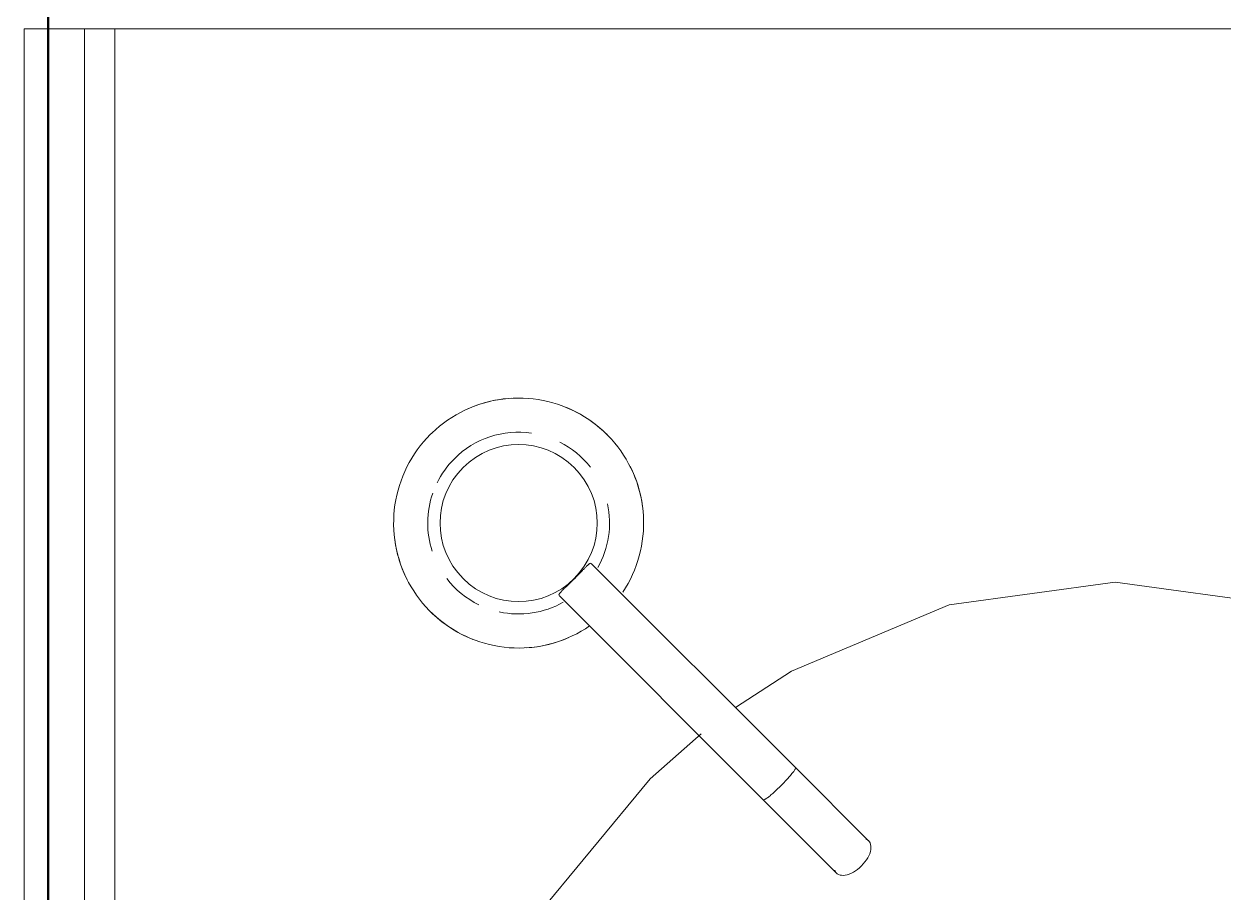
# Model space of a CAD drawing. Header units: inches. Extents: x -4235 to -464, y 9706 to 12365.
# Drawn here: x -2988.9 to -2979, y 11929.44 to 11936.6 of the extents above; entities that cross this region are included whole.
import ezdxf

# ---------------------------------------------------------------- set-up
doc = ezdxf.new("R2010")
doc.units = ezdxf.units.IN
doc.header["$MEASUREMENT"] = 0
for name, color, linetype, lineweight in [('0-1', 7, 'Continuous', 5), ('0-2', 7, 'Continuous', 9), ('I-WALL-1', 250, 'Continuous', 50), ('I-WALL-2', 254, 'Continuous', 9), ('P-SANR-FIXT-2', 7, 'Continuous', 9), ('P-SANR-FIXT-3', 254, 'Continuous', 9)]:
    doc.layers.add(name, color=color, linetype=linetype, lineweight=lineweight)

# ---------------------------------------------------------------- blocks, each defined once
blk = doc.blocks.new('Plbg-Sink Wall Mounted-UH - Sink-403447-BACKGROUND - BASEMENT')
at = {"layer": 'P-SANR-FIXT-2'}
for p, q in [((12, -0.5), (12, -0.2)), ((12, -0.5), (-12, -0.5)), ((12, -0.75), (12, -0.5)), ((-12, -0.75), (12, -0.75)), ((12, -18), (12, -0.75)), ((7.3253, -4.4138), (5.6409, -6.0983)), ((5.906, -6.3634), (7.5905, -4.679)), ((5.6409, -6.0983), (5.0365, -6.7027)), ((5.3016, -6.9678), (5.906, -6.3634))]:
    blk.add_line(p, q, dxfattribs=at)
at = {"layer": 'P-SANR-FIXT-2', "flags": 128}
for points in [[(0.3654, -2.8573), (1.6572, -3.004), (3.2284, -3.4588), (4.6379, -4.1916), (5.8149, -5.1654), (6.1861, -5.5864)], [(8.6531, -3.3512), (8.6234, -3.3226), (8.5925, -3.2952), (8.5606, -3.2691), (8.5277, -3.2443), (8.4937, -3.2208), (8.4589, -3.1987), (8.4232, -3.178), (8.3867, -3.1588), (8.3495, -3.141), (8.3116, -3.1248), (8.2731, -3.11), (8.234, -3.0968), (8.1944, -3.0852), (8.1544, -3.0752), (8.114, -3.0668), (8.0734, -3.06), (8.0324, -3.0548), (7.9913, -3.0513), (7.9501, -3.0495), (7.9089, -3.0492), (7.8677, -3.0507), (7.8265, -3.0537), (7.7856, -3.0584), (7.7448, -3.0648), (7.7043, -3.0728), (7.6642, -3.0824), (7.6245, -3.0935), (7.5853, -3.1063), (7.5466, -3.1206), (7.5085, -3.1365), (7.4711, -3.1539), (7.4344, -3.1727), (7.3985, -3.193), (7.3635, -3.2147), (7.3293, -3.2378), (7.2961, -3.2623), (7.2639, -3.2881), (7.2327, -3.3151), (7.2027, -3.3433), (7.1738, -3.3728), (7.1461, -3.4033), (7.1196, -3.435), (7.0944, -3.4677), (7.0706, -3.5013), (7.0481, -3.5359), (7.0271, -3.5714), (7.0074, -3.6076), (6.9893, -3.6447), (6.9726, -3.6824), (6.9574, -3.7208), (6.9438, -3.7597), (6.9318, -3.7992), (6.9213, -3.8391), (6.9125, -3.8793), (6.9052, -3.9199), (6.8996, -3.9608), (6.8957, -4.0019), (6.8934, -4.0431), (6.8927, -4.0843), (6.8937, -4.1255), (6.8963, -4.1667), (6.9006, -4.2077), (6.9065, -4.2485), (6.914, -4.2891), (6.9232, -4.3293), (6.9339, -4.3691), (6.9463, -4.4085), (6.9602, -4.4473), (6.9756, -4.4856), (6.9926, -4.5232), (7.011, -4.5601), (7.031, -4.5962), (7.0523, -4.6315), (7.075, -4.6659)], [(7.3541, -4.9399), (7.389, -4.962), (7.4247, -4.9827), (7.4611, -5.0019), (7.4984, -5.0197), (7.5363, -5.036), (7.5748, -5.0507), (7.6139, -5.0639), (7.6535, -5.0755), (7.6935, -5.0855), (7.7338, -5.0939), (7.7745, -5.1007), (7.8155, -5.1059), (7.8565, -5.1094), (7.8978, -5.1113), (7.939, -5.1115), (7.9802, -5.1101), (8.0214, -5.107), (8.0623, -5.1023), (8.1031, -5.0959), (8.1436, -5.088), (8.1837, -5.0784), (8.2234, -5.0672), (8.2626, -5.0544), (8.3013, -5.0401), (8.3394, -5.0242), (8.3768, -5.0069), (8.4135, -4.988), (8.4494, -4.9677), (8.4844, -4.946), (8.5186, -4.9229), (8.5518, -4.8984), (8.584, -4.8727), (8.6152, -4.8457), (8.6452, -4.8174), (8.6741, -4.788), (8.7018, -4.7574), (8.7283, -4.7258), (8.7534, -4.6931), (8.7773, -4.6594), (8.7998, -4.6248), (8.8208, -4.5894), (8.8405, -4.5531), (8.8586, -4.5161), (8.8753, -4.4783), (8.8905, -4.44), (8.9041, -4.401), (8.9161, -4.3616), (8.9266, -4.3217), (8.9354, -4.2814), (8.9426, -4.2408), (8.9482, -4.1999), (8.9522, -4.1589), (8.9545, -4.1177), (8.9552, -4.0764), (8.9542, -4.0352), (8.9516, -3.994), (8.9473, -3.953), (8.9414, -3.9122), (8.9338, -3.8716), (8.9247, -3.8314), (8.9139, -3.7916), (8.9016, -3.7522), (8.8877, -3.7134), (8.8723, -3.6752), (8.8553, -3.6376), (8.8368, -3.6007), (8.8169, -3.5646), (8.7956, -3.5293), (8.7728, -3.4948), (8.7488, -3.4614), (8.7233, -3.4289), (8.6966, -3.3974), (8.6687, -3.3671), (8.6531, -3.3512)], [(6.4018, -5.8702), (6.7006, -6.3315), (7.2504, -7.6314), (7.4367, -9)], [(7.4367, -9), (7.2504, -10.3686), (6.7006, -11.6685), (5.8149, -12.8346), (4.6379, -13.8084), (3.2284, -14.5412), (1.6572, -14.996), (0.003, -15.1502), (-1.6511, -14.996), (-3.2223, -14.5412), (-4.6318, -13.8084), (-5.8089, -12.8346), (-6.6945, -11.6685), (-7.2443, -10.3686), (-7.4307, -9)]]:
    blk.add_lwpolyline(points, dxfattribs=at)
at = {"layer": 'P-SANR-FIXT-2'}
for radius, start, end in [(1.0313, 97.46596, 117), (1.0313, 135, 158.49243), (0.75, 70.83743, 108.02478), (0.6484, 45, 225), (0.75, 45, 63.84952), (0.75, 127.71824, 154.02894), (0.75, 351.79062, 45), (0.6484, 225, 45), (1.0313, 3.5014, 23.62), (0.75, 167.71816, 209.37928), (1.0313, 183.5014, 203.62), (0.75, 307.90075, 332.98324), (1.0313, 315, 338.49243), (0.75, 240.62072, 282.28184), (1.0313, 277.46596, 297)]:
    blk.add_arc((7.9239, -4.0804), radius, start, end, dxfattribs=at)
for start_param, end_param in [(6.021386, 7.853982), (1.570796, 3.403392)]:
    blk.add_ellipse((5.1691, -6.8353), major_axis=(-0.1326, 0.1326), ratio=0.5547, start_param=start_param, end_param=end_param, dxfattribs=at)
for points in [[(7.3232, -4.4191), (7.3235, -4.4167), (7.3242, -4.4149), (7.3253, -4.4138)], [(7.5905, -4.679), (7.5894, -4.6801), (7.5876, -4.6808), (7.5852, -4.6811)]]:
    blk.add_open_spline(points, degree=3, dxfattribs=at)
for points, knots in [([(7.3313, -4.4126), (7.3325, -4.4128), (7.3351, -4.4137), (7.3396, -4.4163), (7.3447, -4.4201), (7.3506, -4.4247), (7.3572, -4.4304), (7.3642, -4.4372), (7.3717, -4.4448), (7.3801, -4.4532), (7.3891, -4.4623), (7.3984, -4.4722), (7.4083, -4.4827), (7.4188, -4.4936), (7.4298, -4.5048), (7.4449, -4.5201), (7.4565, -4.532), (7.4643, -4.54)], [-0.4444444, -0.4444444, -0.4444444, -0.4444444, -0.4166667, -0.3888889, -0.3611111, -0.3333333, -0.3055556, -0.2777778, -0.25, -0.2222222, -0.1944444, -0.1666667, -0.1388889, -0.1111111, -0.0833333, -0.0555556, 0, 0, 0, 0]), ([(7.4643, -4.54), (7.4723, -4.5478), (7.4882, -4.5633), (7.5071, -4.582), (7.5216, -4.596), (7.5321, -4.6059), (7.542, -4.6152), (7.5512, -4.6242), (7.5595, -4.6326), (7.5671, -4.6402), (7.5739, -4.6471), (7.5796, -4.6537), (7.5842, -4.6596), (7.588, -4.6647), (7.5906, -4.6692), (7.5915, -4.6718), (7.5917, -4.673)], [-1, -1, -1, -1, -0.9444444, -0.8888889, -0.8611111, -0.8333333, -0.8055556, -0.7777778, -0.75, -0.7222222, -0.6944444, -0.6666667, -0.6388889, -0.6111111, -0.5833333, -0.5555556, -0.5555556, -0.5555556, -0.5555556]), ([(5.6409, -6.0983), (5.6402, -6.0989), (5.6397, -6.101), (5.6411, -6.1063), (5.6448, -6.1138), (5.6508, -6.1233), (5.6588, -6.1345), (5.6721, -6.1518), (5.6932, -6.177), (5.7241, -6.2108), (5.7469, -6.2343), (5.7584, -6.2459)], [0.5, 0.5, 0.5, 0.5, 0.5416667, 0.5833333, 0.625, 0.6666667, 0.7083333, 0.75, 0.8333333, 0.9166667, 1, 1, 1, 1]), ([(5.7584, -6.2459), (5.77, -6.2574), (5.7935, -6.2803), (5.8273, -6.3111), (5.8525, -6.3322), (5.8698, -6.3455), (5.8811, -6.3535), (5.8905, -6.3595), (5.898, -6.3632), (5.9033, -6.3647), (5.9054, -6.3641), (5.906, -6.3634)], [0, 0, 0, 0, 0.0833333, 0.1666667, 0.25, 0.2916667, 0.3333333, 0.375, 0.4166667, 0.4583333, 0.5, 0.5, 0.5, 0.5])]:
    blk.add_open_spline(points, degree=3, knots=knots, dxfattribs=at)
at = {"layer": 'P-SANR-FIXT-3'}
for p, q in [((12, 0), (-12, 0)), ((12, -0.2), (12, 0))]:
    blk.add_line(p, q, dxfattribs=at)
blk = doc.blocks.new('CTR - 1st Phase - Common Walls_rvt-1-BACKGROUND - BASEMENT')
at = {"layer": 'I-WALL-1'}
blk.add_line((-2988.6987, 11849.5644), (-2988.6987, 11949.1894), dxfattribs=at)
at = {"layer": 'I-WALL-2'}
blk.add_line((-2988.6987, 11936.5644), (-2988.6987, 11949.1894), dxfattribs=at)
at = {"layer": '0-2', "rotation": 89.99999999999855}
blk.add_blockref('Plbg-Sink Wall Mounted-UH - Sink-403447-BACKGROUND - BASEMENT', (-2988.8987, 11924.5644), dxfattribs=at)

msp = doc.modelspace()

# ---------------------------------------------------------------- block references
at = {"layer": '0-1'}
msp.add_blockref('CTR - 1st Phase - Common Walls_rvt-1-BACKGROUND - BASEMENT', (0, 0), dxfattribs=at)

doc.saveas('drawing.dxf')
